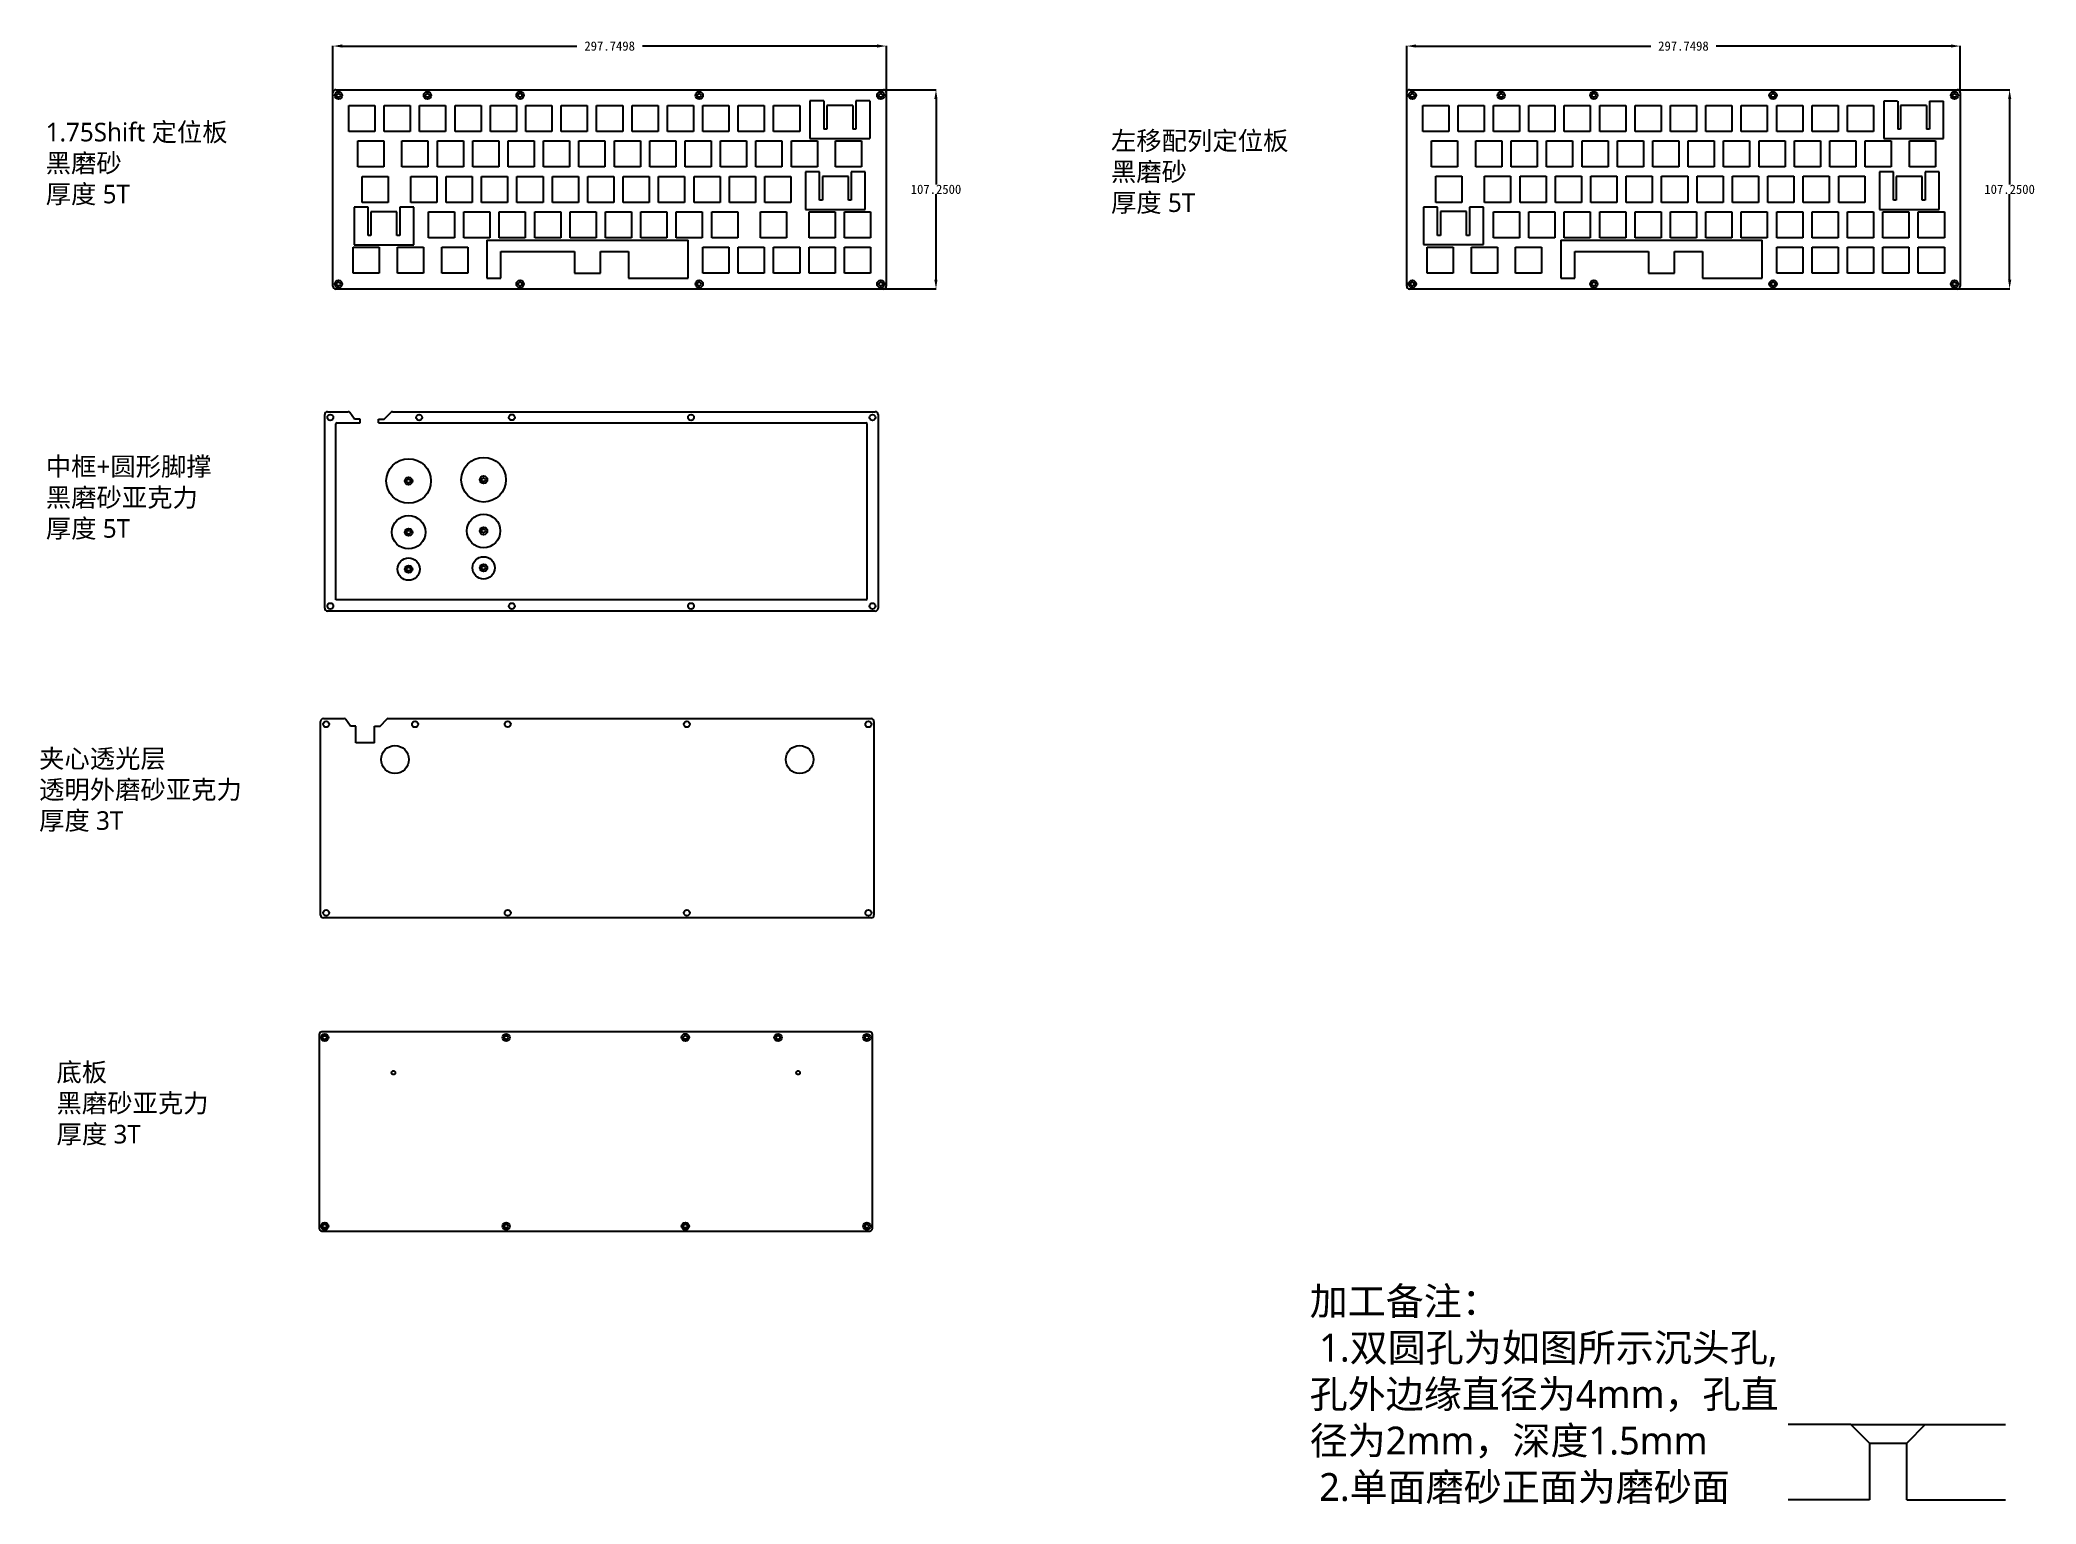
# Model space of a CAD drawing. Extents: x -161 to 913, y -654 to 134.
import ezdxf

# ---------------------------------------------------------------- set-up
doc = ezdxf.new("R2010")
doc.units = 0
doc.header["$MEASUREMENT"] = 0
doc.dimstyles.get("Standard").update_dxf_attribs({"dimtxt": 5, "dimasz": 5, "dimexe": 0.18, "dimexo": 0.0625, "dimgap": 0.09, "dimtad": 0, "dimtih": 1, "dimtoh": 1, "dimdec": 4, "dimzin": 0, "dimdsep": 46, "dimtxsty": 'Standard', "dimcen": 1, "dimadec": 0, "dimazin": 0, "dimtfac": 1, "dimtdec": 4, "dimtofl": 0, "dimtmove": 0, "dimatfit": 3, "dimfxl": 1, "dimtolj": 1, "dimtzin": 0, "dimarcsym": 0})

# ---------------------------------------------------------------- blocks, each defined once
blk = doc.blocks.new('*D5')
at = {"color": 0, "linetype": 'Continuous', "lineweight": -2}
for p, q in [((-3, 106), (-3, 131.1)), ((2, 130.9), (128.3, 130.9)), ((289.8, 130.9), (163.5, 130.9)), ((294.8, 106), (294.8, 131.1))]:
    blk.add_line(p, q, dxfattribs=at)
at = {"color": 0, "linetype": 'Continuous'}
for points in [[(2, 131.8), (2, 130.1), (-3, 130.9)], [(289.8, 131.8), (289.8, 130.1), (294.8, 130.9)]]:
    blk.add_solid(points, dxfattribs=at)
at = {"layer": 'Defpoints', "color": 0, "linetype": 'Continuous'}
for p in [(294.8, 130.9), (-3, 105.9), (294.8, 105.9)]:
    blk.add_point(p, dxfattribs=at)
at = {"color": 0, "linetype": 'Continuous', "insert": (145.9, 130.9), "char_height": 5, "attachment_point": 5}
blk.add_mtext('\\A1;297.7498', dxfattribs=at)
blk = doc.blocks.new('*D6')
at = {"color": 0, "linetype": 'Continuous', "lineweight": -2}
for p, q in [((293.3, 107.4), (321.6, 107.4)), ((321.5, 102.4), (321.5, 56.4)), ((321.5, 5.2), (321.5, 51.2)), ((293.3, 0.2), (321.6, 0.2))]:
    blk.add_line(p, q, dxfattribs=at)
at = {"color": 0, "linetype": 'Continuous'}
for points in [[(320.6, 102.4), (322.3, 102.4), (321.5, 107.4)], [(320.6, 5.2), (322.3, 5.2), (321.5, 0.2)]]:
    blk.add_solid(points, dxfattribs=at)
at = {"layer": 'Defpoints', "color": 0, "linetype": 'Continuous'}
for p in [(293.3, 107.4), (321.5, 107.4), (293.3, 0.2)]:
    blk.add_point(p, dxfattribs=at)
at = {"color": 0, "linetype": 'Continuous', "insert": (321.5, 53.8), "char_height": 5, "attachment_point": 5}
blk.add_mtext('\\A1;107.2500', dxfattribs=at)
blk = doc.blocks.new('*D7')
at = {"color": 0, "linetype": 'Continuous', "lineweight": -2}
for p, q in [((574.8, 106), (574.8, 131.1)), ((579.8, 130.9), (706.1, 130.9)), ((867.6, 130.9), (741.3, 130.9)), ((872.6, 106), (872.6, 131.1))]:
    blk.add_line(p, q, dxfattribs=at)
at = {"color": 0, "linetype": 'Continuous'}
for points in [[(579.8, 131.8), (579.8, 130.1), (574.8, 130.9)], [(867.6, 131.8), (867.6, 130.1), (872.6, 130.9)]]:
    blk.add_solid(points, dxfattribs=at)
at = {"layer": 'Defpoints', "color": 0, "linetype": 'Continuous'}
for p in [(872.6, 130.9), (574.8, 105.9), (872.6, 105.9)]:
    blk.add_point(p, dxfattribs=at)
at = {"color": 0, "linetype": 'Continuous', "insert": (723.7, 130.9), "char_height": 5, "attachment_point": 5}
blk.add_mtext('\\A1;297.7498', dxfattribs=at)
blk = doc.blocks.new('*D8')
at = {"color": 0, "linetype": 'Continuous', "lineweight": -2}
for p, q in [((871.1, 107.4), (899.4, 107.4)), ((899.2, 102.4), (899.2, 56.4)), ((899.2, 5.2), (899.2, 51.2)), ((871.1, 0.2), (899.4, 0.2))]:
    blk.add_line(p, q, dxfattribs=at)
at = {"color": 0, "linetype": 'Continuous'}
for points in [[(898.4, 102.4), (900.1, 102.4), (899.2, 107.4)], [(898.4, 5.2), (900.1, 5.2), (899.2, 0.2)]]:
    blk.add_solid(points, dxfattribs=at)
at = {"layer": 'Defpoints', "color": 0, "linetype": 'Continuous'}
for p in [(871.1, 107.4), (899.2, 107.4), (871.1, 0.2)]:
    blk.add_point(p, dxfattribs=at)
at = {"color": 0, "linetype": 'Continuous', "insert": (899.2, 53.8), "char_height": 5, "attachment_point": 5}
blk.add_mtext('\\A1;107.2500', dxfattribs=at)

msp = doc.modelspace()

# ---------------------------------------------------------------- linework, layer by layer
at = {"color": 132}
for p, q in [((-1.47694, 107.42376), (293.27287, 107.4223)), ((576.31802, 107.42376), (871.06784, 107.4223)), ((-2.97852, 1.67228), (-2.97695, 105.92378)), ((5.54752, 98.89753), (19.54707, 98.89753)), ((5.54752, 84.89823), (5.54752, 98.89753)), ((19.54707, 98.89753), (19.54707, 84.89823)), ((24.59757, 98.89753), (38.59687, 98.89753)), ((24.59757, 84.89823), (24.59757, 98.89753)), ((38.59687, 98.89753), (38.59687, 84.89823)), ((43.64757, 98.89753), (57.64687, 98.89753)), ((43.64757, 84.89823), (43.64757, 98.89753)), ((57.64687, 98.89753), (57.64687, 84.89823)), ((62.69757, 98.89753), (76.69687, 98.89753)), ((62.69757, 84.89823), (62.69757, 98.89753)), ((76.69687, 98.89753), (76.69687, 84.89823)), ((81.74757, 98.89753), (95.74687, 98.89753)), ((81.74757, 84.89823), (81.74757, 98.89753)), ((95.74687, 98.89753), (95.74687, 84.89823)), ((100.79617, 98.89753), (114.79687, 98.89753)), ((100.79617, 84.89823), (100.79617, 98.89753)), ((114.79687, 98.89753), (114.79687, 84.89823)), ((119.84587, 98.89753), (133.84687, 98.89753)), ((119.84587, 84.89823), (119.84587, 98.89753)), ((133.84687, 98.89753), (133.84687, 84.89823)), ((138.89787, 98.89753), (152.89687, 98.89753)), ((138.89787, 84.89823), (138.89787, 98.89753)), ((152.89687, 98.89753), (152.89687, 84.89823)), ((157.94787, 98.89753), (171.94687, 98.89753)), ((157.94787, 84.89823), (157.94787, 98.89753)), ((171.94687, 98.89753), (171.94687, 84.89823)), ((176.99787, 98.89753), (190.99687, 98.89753)), ((176.99787, 84.89823), (176.99787, 98.89753)), ((190.99687, 98.89753), (190.99687, 84.89823)), ((196.04787, 98.89753), (210.04687, 98.89753)), ((196.04787, 84.89823), (196.04787, 98.89753)), ((210.04687, 98.89753), (210.04687, 84.89823)), ((215.09787, 98.89753), (229.09687, 98.89753)), ((215.09787, 84.89823), (215.09787, 98.89753)), ((229.09687, 98.89753), (229.09687, 84.89823)), ((234.14787, 98.89753), (248.14687, 98.89753)), ((234.14787, 84.89823), (234.14787, 98.89753)), ((248.14687, 98.89753), (248.14687, 84.89823)), ((261.14787, 101.34933), (253.62187, 101.34933)), ((262.72287, 98.89753), (262.72187, 86.14723)), ((276.72187, 98.89753), (262.72287, 98.89753)), ((285.82287, 101.34933), (278.29687, 101.34933)), ((294.77287, 105.9223), (294.77287, 1.67226)), ((574.81644, 1.67228), (574.81801, 105.92378)), ((583.38449, 98.91278), (597.38404, 98.91278)), ((583.38449, 84.91348), (583.38449, 98.91278)), ((597.38404, 98.91278), (597.38404, 84.91348)), ((602.43454, 98.91278), (616.43384, 98.91278)), ((602.43454, 84.91348), (602.43454, 98.91278)), ((616.43384, 98.91278), (616.43384, 84.91348)), ((621.48454, 98.91278), (635.48384, 98.91278)), ((621.48454, 84.91348), (621.48454, 98.91278)), ((635.48384, 98.91278), (635.48384, 84.91348)), ((640.53454, 98.91278), (654.53384, 98.91278)), ((640.53454, 84.91348), (640.53454, 98.91278)), ((654.53384, 98.91278), (654.53384, 84.91348)), ((659.58454, 98.91278), (673.58384, 98.91278)), ((659.58454, 84.91348), (659.58454, 98.91278)), ((673.58384, 98.91278), (673.58384, 84.91348)), ((678.63314, 98.91278), (692.63384, 98.91278)), ((678.63314, 84.91348), (678.63314, 98.91278)), ((692.63384, 98.91278), (692.63384, 84.91348)), ((697.68284, 98.91278), (711.68384, 98.91278)), ((697.68284, 84.91348), (697.68284, 98.91278)), ((711.68384, 98.91278), (711.68384, 84.91348)), ((716.73484, 98.91278), (730.73384, 98.91278)), ((716.73484, 84.91348), (716.73484, 98.91278)), ((730.73384, 98.91278), (730.73384, 84.91348)), ((735.78484, 98.91278), (749.78384, 98.91278)), ((735.78484, 84.91348), (735.78484, 98.91278)), ((749.78384, 98.91278), (749.78384, 84.91348)), ((754.83484, 98.91278), (768.83384, 98.91278)), ((754.83484, 84.91348), (754.83484, 98.91278)), ((768.83384, 98.91278), (768.83384, 84.91348)), ((773.88484, 98.91278), (787.88384, 98.91278)), ((773.88484, 84.91348), (773.88484, 98.91278)), ((787.88384, 98.91278), (787.88384, 84.91348)), ((792.93484, 98.91278), (806.93384, 98.91278)), ((792.93484, 84.91348), (792.93484, 98.91278)), ((806.93384, 98.91278), (806.93384, 84.91348)), ((811.98484, 98.91278), (825.98384, 98.91278)), ((811.98484, 84.91348), (811.98484, 98.91278)), ((825.98384, 98.91278), (825.98384, 84.91348)), ((838.96441, 101.33463), (831.43941, 101.33463)), ((831.43941, 101.33463), (831.45421, 81.12728)), ((840.55521, 98.87758), (840.55421, 86.12728)), ((854.55421, 98.87758), (840.55521, 98.87758)), ((856.12921, 101.32798), (856.12921, 86.12728)), ((856.12921, 100.32938), (856.12921, 94.17718)), ((863.63841, 81.12728), (863.63841, 101.32798)), ((872.56783, 105.9223), (872.56783, 1.67226)), ((262.72187, 86.14723), (261.14687, 86.14723)), ((278.29687, 86.14723), (276.72187, 86.14723)), ((840.55421, 86.12728), (838.97921, 86.12728)), ((856.12921, 86.12728), (854.55421, 86.12728)), ((19.54707, 84.89823), (5.54752, 84.89823)), ((10.31003, 79.84753), (24.30957, 79.84753)), ((10.31003, 65.84823), (10.31003, 79.84753)), ((24.30957, 79.84753), (24.30957, 65.84823)), ((38.59687, 84.89823), (24.59757, 84.89823)), ((34.12257, 79.84753), (48.12187, 79.84753)), ((34.12257, 65.84823), (34.12257, 79.84753)), ((57.64687, 84.89823), (43.64757, 84.89823)), ((48.12187, 79.84753), (48.12187, 65.84823)), ((53.17257, 79.84753), (67.17187, 79.84753)), ((53.17257, 65.84823), (53.17257, 79.84753)), ((76.69687, 84.89823), (62.69757, 84.89823)), ((67.17187, 79.84753), (67.17187, 65.84823)), ((72.22257, 79.84753), (86.22187, 79.84753)), ((72.22257, 65.84823), (72.22257, 79.84753)), ((95.74687, 84.89823), (81.74757, 84.89823)), ((86.22187, 79.84753), (86.22187, 65.84823)), ((91.27257, 79.84753), (105.27187, 79.84753)), ((91.27257, 65.84823), (91.27257, 79.84753)), ((114.79687, 84.89823), (100.79617, 84.89823)), ((105.27187, 79.84753), (105.27187, 65.84823)), ((110.32287, 79.84753), (124.32187, 79.84753)), ((110.32287, 65.84823), (110.32287, 79.84753)), ((133.84687, 84.89823), (119.84587, 84.89823)), ((124.32187, 79.84753), (124.32187, 65.84823)), ((129.37287, 79.84753), (143.37187, 79.84753)), ((129.37287, 65.84823), (129.37287, 79.84753)), ((152.89687, 84.89823), (138.89787, 84.89823)), ((143.37187, 79.84753), (143.37187, 65.84823)), ((148.42287, 79.84753), (162.42187, 79.84753)), ((148.42287, 65.84823), (148.42287, 79.84753)), ((171.94687, 84.89823), (157.94787, 84.89823)), ((162.42187, 79.84753), (162.42187, 65.84823)), ((167.47287, 79.84753), (181.47187, 79.84753)), ((167.47287, 65.84823), (167.47287, 79.84753)), ((190.99687, 84.89823), (176.99787, 84.89823)), ((181.47187, 79.84753), (181.47187, 65.84823)), ((186.52287, 79.84753), (200.52187, 79.84753)), ((186.52287, 65.84823), (186.52287, 79.84753)), ((210.04687, 84.89823), (196.04787, 84.89823)), ((200.52187, 79.84753), (200.52187, 65.84823)), ((205.57287, 79.84753), (219.57187, 79.84753)), ((205.57287, 65.84823), (205.57287, 79.84753)), ((229.09687, 84.89823), (215.09787, 84.89823)), ((219.57187, 79.84753), (219.57187, 65.84823)), ((224.62287, 79.84753), (238.62187, 79.84753)), ((224.62287, 65.84823), (224.62287, 79.84753)), ((248.14687, 84.89823), (234.14787, 84.89823)), ((238.62187, 79.84753), (238.62187, 65.84823)), ((243.67287, 79.84753), (257.67187, 79.84753)), ((243.67287, 65.84823), (243.67287, 79.84753)), ((253.62187, 81.14723), (285.82287, 81.14723)), ((257.67187, 79.84753), (257.67187, 65.84823)), ((267.48487, 79.84753), (281.48487, 79.84753)), ((267.48487, 65.84823), (267.48487, 79.84753)), ((281.48487, 79.84753), (281.48487, 65.84823)), ((597.38404, 84.91348), (583.38449, 84.91348)), ((588.147, 79.86278), (602.14654, 79.86278)), ((588.147, 65.86348), (588.147, 79.86278)), ((602.14654, 79.86278), (602.14654, 65.86348)), ((616.43384, 84.91348), (602.43454, 84.91348)), ((611.95954, 79.86278), (625.95884, 79.86278)), ((611.95954, 65.86348), (611.95954, 79.86278)), ((635.48384, 84.91348), (621.48454, 84.91348)), ((625.95884, 79.86278), (625.95884, 65.86348)), ((631.00954, 79.86278), (645.00884, 79.86278)), ((631.00954, 65.86348), (631.00954, 79.86278)), ((654.53384, 84.91348), (640.53454, 84.91348)), ((645.00884, 79.86278), (645.00884, 65.86348)), ((650.05954, 79.86278), (664.05884, 79.86278)), ((650.05954, 65.86348), (650.05954, 79.86278)), ((673.58384, 84.91348), (659.58454, 84.91348)), ((664.05884, 79.86278), (664.05884, 65.86348)), ((669.10954, 79.86278), (683.10884, 79.86278)), ((669.10954, 65.86348), (669.10954, 79.86278)), ((692.63384, 84.91348), (678.63314, 84.91348)), ((683.10884, 79.86278), (683.10884, 65.86348)), ((688.15984, 79.86278), (702.15884, 79.86278)), ((688.15984, 65.86348), (688.15984, 79.86278)), ((711.68384, 84.91348), (697.68284, 84.91348)), ((702.15884, 79.86278), (702.15884, 65.86348)), ((707.20984, 79.86278), (721.20884, 79.86278)), ((707.20984, 65.86348), (707.20984, 79.86278)), ((730.73384, 84.91348), (716.73484, 84.91348)), ((721.20884, 79.86278), (721.20884, 65.86348)), ((726.25984, 79.86278), (740.25884, 79.86278)), ((726.25984, 65.86348), (726.25984, 79.86278)), ((749.78384, 84.91348), (735.78484, 84.91348)), ((740.25884, 79.86278), (740.25884, 65.86348)), ((745.30984, 79.86278), (759.30884, 79.86278)), ((745.30984, 65.86348), (745.30984, 79.86278)), ((768.83384, 84.91348), (754.83484, 84.91348)), ((759.30884, 79.86278), (759.30884, 65.86348)), ((764.35984, 79.86278), (778.35884, 79.86278)), ((764.35984, 65.86348), (764.35984, 79.86278)), ((787.88384, 84.91348), (773.88484, 84.91348)), ((778.35884, 79.86278), (778.35884, 65.86348)), ((783.40984, 79.86278), (797.40884, 79.86278)), ((783.40984, 65.86348), (783.40984, 79.86278)), ((806.93384, 84.91348), (792.93484, 84.91348)), ((797.40884, 79.86278), (797.40884, 65.86348)), ((802.45984, 79.86278), (816.45884, 79.86278)), ((802.45984, 65.86348), (802.45984, 79.86278)), ((825.98384, 84.91348), (811.98484, 84.91348)), ((816.45884, 79.86278), (816.45884, 65.86348)), ((821.50984, 79.86278), (835.50884, 79.86278)), ((821.50984, 65.86348), (821.50984, 79.86278)), ((831.45421, 81.12728), (863.65521, 81.12728)), ((835.50884, 79.86278), (835.50884, 65.86348)), ((845.32184, 79.86278), (859.32184, 79.86278)), ((845.32184, 65.86348), (845.32184, 79.86278)), ((859.32184, 79.86278), (859.32184, 65.86348)), ((24.30957, 65.84823), (10.31003, 65.84823)), ((48.12187, 65.84823), (34.12257, 65.84823)), ((67.17187, 65.84823), (53.17257, 65.84823)), ((86.22187, 65.84823), (72.22257, 65.84823)), ((105.27187, 65.84823), (91.27257, 65.84823)), ((124.32187, 65.84823), (110.32287, 65.84823)), ((143.37187, 65.84823), (129.37287, 65.84823)), ((162.42187, 65.84823), (148.42287, 65.84823)), ((181.47187, 65.84823), (167.47287, 65.84823)), ((200.52187, 65.84823), (186.52287, 65.84823)), ((219.57187, 65.84823), (205.57287, 65.84823)), ((238.62187, 65.84823), (224.62287, 65.84823)), ((257.67187, 65.84823), (243.67287, 65.84823)), ((281.48487, 65.84823), (267.48487, 65.84823)), ((602.14654, 65.86348), (588.147, 65.86348)), ((625.95884, 65.86348), (611.95954, 65.86348)), ((645.00884, 65.86348), (631.00954, 65.86348)), ((664.05884, 65.86348), (650.05954, 65.86348)), ((683.10884, 65.86348), (669.10954, 65.86348)), ((702.15884, 65.86348), (688.15984, 65.86348)), ((721.20884, 65.86348), (707.20984, 65.86348)), ((740.25884, 65.86348), (726.25984, 65.86348)), ((759.30884, 65.86348), (745.30984, 65.86348)), ((778.35884, 65.86348), (764.35984, 65.86348)), ((797.40884, 65.86348), (783.40984, 65.86348)), ((816.45884, 65.86348), (802.45984, 65.86348)), ((835.50884, 65.86348), (821.50984, 65.86348)), ((859.32184, 65.86348), (845.32184, 65.86348)), ((12.69128, 60.79753), (26.69077, 60.79753)), ((12.69128, 46.79823), (12.69128, 60.79753)), ((26.69077, 60.79753), (26.69077, 46.79823)), ((38.88507, 60.79753), (52.88437, 60.79753)), ((38.88507, 46.79823), (38.88507, 60.79753)), ((52.88437, 60.79753), (52.88437, 46.79823)), ((57.93507, 60.79753), (71.93437, 60.79753)), ((57.93507, 46.79823), (57.93507, 60.79753)), ((71.93437, 60.79753), (71.93437, 46.79823)), ((76.98507, 60.79753), (90.98437, 60.79753)), ((76.98507, 46.79823), (76.98507, 60.79753)), ((90.98437, 60.79753), (90.98437, 46.79823)), ((96.03507, 60.79753), (110.03487, 60.79753)), ((96.03507, 46.79823), (96.03507, 60.79753)), ((110.03487, 60.79753), (110.03487, 46.79823)), ((115.08487, 60.79753), (129.08487, 60.79753)), ((115.08487, 46.79823), (115.08487, 60.79753)), ((129.08487, 60.79753), (129.08487, 46.79823)), ((134.13487, 60.79753), (148.13487, 60.79753)), ((134.13487, 46.79823), (134.13487, 60.79753)), ((148.13487, 60.79753), (148.13487, 46.79823)), ((153.18487, 60.79753), (167.18487, 60.79753)), ((153.18487, 46.79823), (153.18487, 60.79753)), ((167.18487, 60.79753), (167.18487, 46.79823)), ((172.23487, 60.79753), (186.23487, 60.79753)), ((172.23487, 46.79823), (172.23487, 60.79753)), ((186.23487, 60.79753), (186.23487, 46.79823)), ((191.28487, 60.79753), (205.28487, 60.79753)), ((191.28487, 46.79823), (191.28487, 60.79753)), ((205.28487, 60.79753), (205.28487, 46.79823)), ((210.33487, 60.79753), (224.33487, 60.79753)), ((210.33487, 46.79823), (210.33487, 60.79753)), ((224.33487, 60.79753), (224.33487, 46.79823)), ((229.38487, 60.79753), (243.38487, 60.79753)), ((229.38487, 46.79823), (229.38487, 60.79753)), ((243.38487, 60.79753), (243.38487, 46.79823)), ((258.76587, 63.24793), (251.24087, 63.24793)), ((251.24087, 63.24793), (251.24087, 43.04723)), ((258.76587, 48.04723), (258.76587, 63.24793)), ((260.34087, 60.79753), (260.34087, 48.04723)), ((274.34087, 60.79753), (260.34087, 60.79753)), ((274.34087, 48.04723), (274.34087, 60.79753)), ((283.43987, 63.24793), (275.91587, 63.24793)), ((275.91587, 63.24793), (275.91587, 48.04723)), ((283.43987, 43.04723), (283.43987, 63.24793)), ((590.52825, 60.81278), (604.52774, 60.81278)), ((590.52825, 46.81348), (590.52825, 60.81278)), ((604.52774, 60.81278), (604.52774, 46.81348)), ((616.72204, 60.81278), (630.72134, 60.81278)), ((616.72204, 46.81348), (616.72204, 60.81278)), ((630.72134, 60.81278), (630.72134, 46.81348)), ((635.77204, 60.81278), (649.77134, 60.81278)), ((635.77204, 46.81348), (635.77204, 60.81278)), ((649.77134, 60.81278), (649.77134, 46.81348)), ((654.82204, 60.81278), (668.82134, 60.81278)), ((654.82204, 46.81348), (654.82204, 60.81278)), ((668.82134, 60.81278), (668.82134, 46.81348)), ((673.87204, 60.81278), (687.87184, 60.81278)), ((673.87204, 46.81348), (673.87204, 60.81278)), ((687.87184, 60.81278), (687.87184, 46.81348)), ((692.92184, 60.81278), (706.92184, 60.81278)), ((692.92184, 46.81348), (692.92184, 60.81278)), ((706.92184, 60.81278), (706.92184, 46.81348)), ((711.97184, 60.81278), (725.97184, 60.81278)), ((711.97184, 46.81348), (711.97184, 60.81278)), ((725.97184, 60.81278), (725.97184, 46.81348)), ((731.02184, 60.81278), (745.02184, 60.81278)), ((731.02184, 46.81348), (731.02184, 60.81278)), ((745.02184, 60.81278), (745.02184, 46.81348)), ((750.07184, 60.81278), (764.07184, 60.81278)), ((750.07184, 46.81348), (750.07184, 60.81278)), ((764.07184, 60.81278), (764.07184, 46.81348)), ((769.12184, 60.81278), (783.12184, 60.81278)), ((769.12184, 46.81348), (769.12184, 60.81278)), ((783.12184, 60.81278), (783.12184, 46.81348)), ((788.17184, 60.81278), (802.17184, 60.81278)), ((788.17184, 46.81348), (788.17184, 60.81278)), ((802.17184, 60.81278), (802.17184, 46.81348)), ((807.22184, 60.81278), (821.22184, 60.81278)), ((807.22184, 46.81348), (807.22184, 60.81278)), ((821.22184, 60.81278), (821.22184, 46.81348)), ((836.6402, 63.25489), (829.1152, 63.25489)), ((829.1152, 63.25489), (829.12015, 43.02099)), ((836.64515, 48.02099), (836.64515, 63.22169)), ((838.22015, 60.77129), (838.22015, 48.02099)), ((852.22015, 60.77129), (838.22015, 60.77129)), ((852.22015, 48.02099), (852.22015, 60.77129)), ((861.3142, 63.25489), (853.7902, 63.25489)), ((853.79515, 63.22169), (853.79515, 48.02099)), ((861.31915, 43.02099), (861.3142, 63.25489)), ((8.3532, 44.19923), (8.3532, 23.99723)), ((15.8782, 44.19793), (8.3532, 44.19793)), ((26.69077, 46.79823), (12.69128, 46.79823)), ((15.8782, 28.99723), (15.8782, 44.19793)), ((40.5522, 44.19793), (33.0282, 44.19793)), ((33.0282, 44.19793), (33.0282, 28.99723)), ((52.88437, 46.79823), (38.88507, 46.79823)), ((40.55377, 23.99723), (40.55377, 44.19923)), ((71.93437, 46.79823), (57.93507, 46.79823)), ((90.98437, 46.79823), (76.98507, 46.79823)), ((110.03487, 46.79823), (96.03507, 46.79823)), ((129.08487, 46.79823), (115.08487, 46.79823)), ((148.13487, 46.79823), (134.13487, 46.79823)), ((167.18487, 46.79823), (153.18487, 46.79823)), ((186.23487, 46.79823), (172.23487, 46.79823)), ((205.28487, 46.79823), (191.28487, 46.79823)), ((224.33487, 46.79823), (210.33487, 46.79823)), ((243.38487, 46.79823), (229.38487, 46.79823)), ((251.24087, 43.04723), (283.43987, 43.04723)), ((260.34087, 48.04723), (258.76587, 48.04723)), ((275.91587, 48.04723), (274.34087, 48.04723)), ((591.38123, 44.2364), (583.85576, 44.2364)), ((583.85576, 44.2364), (583.85576, 24.04411)), ((604.52774, 46.81348), (590.52825, 46.81348)), ((591.38077, 29.04412), (591.38077, 44.24482)), ((608.53077, 44.24482), (608.53077, 29.04412)), ((616.05633, 44.2364), (608.53093, 44.2364)), ((616.05633, 24.04411), (616.05633, 44.2364)), ((630.72134, 46.81348), (616.72204, 46.81348)), ((649.77134, 46.81348), (635.77204, 46.81348)), ((668.82134, 46.81348), (654.82204, 46.81348)), ((687.87184, 46.81348), (673.87204, 46.81348)), ((706.92184, 46.81348), (692.92184, 46.81348)), ((725.97184, 46.81348), (711.97184, 46.81348)), ((745.02184, 46.81348), (731.02184, 46.81348)), ((764.07184, 46.81348), (750.07184, 46.81348)), ((783.12184, 46.81348), (769.12184, 46.81348)), ((802.17184, 46.81348), (788.17184, 46.81348)), ((821.22184, 46.81348), (807.22184, 46.81348)), ((829.12015, 43.02099), (861.31915, 43.02099)), ((838.22015, 48.02099), (836.64515, 48.02099)), ((853.79515, 48.02099), (852.22015, 48.02099)), ((17.4532, 41.74753), (17.4532, 28.99723)), ((31.4532, 41.74753), (17.4532, 41.74753)), ((31.4532, 28.99723), (31.4532, 41.74753)), ((48.41007, 41.74753), (62.40937, 41.74753)), ((48.41007, 27.74823), (48.41007, 41.74753)), ((62.40937, 41.74753), (62.40937, 27.74823)), ((67.46007, 41.74753), (81.45937, 41.74753)), ((67.46007, 27.74823), (67.46007, 41.74753)), ((81.45937, 41.74753), (81.45937, 27.74823)), ((86.51007, 41.74753), (100.50937, 41.74753)), ((86.51007, 27.74823), (86.51007, 41.74753)), ((100.50937, 41.74753), (100.50937, 27.74823)), ((105.55987, 41.74753), (119.55987, 41.74753)), ((105.55987, 27.74823), (105.55987, 41.74753)), ((119.55987, 41.74753), (119.55987, 27.74823)), ((124.60987, 41.74753), (138.60987, 41.74753)), ((124.60987, 27.74823), (124.60987, 41.74753)), ((138.60987, 41.74753), (138.60987, 27.74823)), ((143.65987, 41.74753), (157.65987, 41.74753)), ((143.65987, 27.74823), (143.65987, 41.74753)), ((157.65987, 41.74753), (157.65987, 27.74823)), ((162.70987, 41.74753), (176.70987, 41.74753)), ((162.70987, 27.74823), (162.70987, 41.74753)), ((176.70987, 41.74753), (176.70987, 27.74823)), ((181.75987, 41.74753), (195.75987, 41.74753)), ((181.75987, 27.74823), (181.75987, 41.74753)), ((195.75987, 41.74753), (195.75987, 27.74823)), ((200.80987, 41.74753), (214.80987, 41.74753)), ((200.80987, 27.74823), (200.80987, 41.74753)), ((214.80987, 41.74753), (214.80987, 27.74823)), ((227.00387, 41.74753), (241.00287, 41.74753)), ((227.00387, 27.74823), (227.00387, 41.74753)), ((241.00287, 41.74753), (241.00287, 27.74823)), ((253.19787, 41.74753), (267.19687, 41.74753)), ((253.19787, 27.74823), (253.19787, 41.74753)), ((267.19687, 41.74753), (267.19687, 27.74823)), ((272.24787, 41.74753), (286.24687, 41.74753)), ((272.24787, 27.74823), (272.24787, 41.74753)), ((286.24687, 41.74753), (286.24687, 27.74823)), ((592.95577, 41.79442), (592.95577, 29.04412)), ((606.95577, 41.79442), (592.95577, 41.79442)), ((606.95577, 29.04412), (606.95577, 41.79442)), ((621.48454, 41.76278), (635.48384, 41.76278)), ((621.48454, 27.76348), (621.48454, 41.76278)), ((635.48384, 41.76278), (635.48384, 27.76348)), ((640.53454, 41.76278), (654.53384, 41.76278)), ((640.53454, 27.76348), (640.53454, 41.76278)), ((654.53384, 41.76278), (654.53384, 27.76348)), ((659.58454, 41.76278), (673.58384, 41.76278)), ((659.58454, 27.76348), (659.58454, 41.76278)), ((673.58384, 41.76278), (673.58384, 27.76348)), ((678.63314, 41.76278), (692.63384, 41.76278)), ((678.63314, 27.76348), (678.63314, 41.76278)), ((692.63384, 41.76278), (692.63384, 27.76348)), ((697.68284, 41.76278), (711.68384, 41.76278)), ((697.68284, 27.76348), (697.68284, 41.76278)), ((711.68384, 41.76278), (711.68384, 27.76348)), ((716.73484, 41.76278), (730.73384, 41.76278)), ((716.73484, 27.76348), (716.73484, 41.76278)), ((730.73384, 41.76278), (730.73384, 27.76348)), ((735.78484, 41.76278), (749.78384, 41.76278)), ((735.78484, 27.76348), (735.78484, 41.76278)), ((749.78384, 41.76278), (749.78384, 27.76348)), ((754.83484, 41.76278), (768.83384, 41.76278)), ((754.83484, 27.76348), (754.83484, 41.76278)), ((768.83384, 41.76278), (768.83384, 27.76348)), ((773.88484, 41.76278), (787.88384, 41.76278)), ((773.88484, 27.76348), (773.88484, 41.76278)), ((787.88384, 41.76278), (787.88384, 27.76348)), ((792.93484, 41.76278), (806.93384, 41.76278)), ((792.93484, 27.76348), (792.93484, 41.76278)), ((806.93384, 41.76278), (806.93384, 27.76348)), ((811.98484, 41.76278), (825.98384, 41.76278)), ((811.98484, 27.76348), (811.98484, 41.76278)), ((825.98384, 41.76278), (825.98384, 27.76348)), ((831.03484, 41.76278), (845.03384, 41.76278)), ((831.03484, 27.76348), (831.03484, 41.76278)), ((845.03384, 41.76278), (845.03384, 27.76348)), ((850.08484, 41.76278), (864.08384, 41.76278)), ((850.08484, 27.76348), (850.08484, 41.76278)), ((864.08384, 41.76278), (864.08384, 27.76348)), ((7.92878, 22.69773), (21.92827, 22.69773)), ((7.92878, 8.6982), (7.92878, 22.69773)), ((17.4532, 28.99723), (15.8782, 28.99723)), ((21.92827, 22.69773), (21.92827, 8.6982)), ((33.0282, 28.99723), (31.4532, 28.99723)), ((31.74127, 22.69773), (45.74067, 22.69773)), ((31.74127, 8.6982), (31.74127, 22.69773)), ((45.74067, 22.69773), (45.74067, 8.6982)), ((62.40937, 27.74823), (48.41007, 27.74823)), ((55.55387, 22.69773), (69.55317, 22.69773)), ((55.55387, 8.6982), (55.55387, 22.69773)), ((81.45937, 27.74823), (67.46007, 27.74823)), ((69.55317, 22.69773), (69.55317, 8.6982)), ((79.79077, 26.40085), (79.79077, 5.94717)), ((100.50937, 27.74823), (86.51007, 27.74823)), ((119.55987, 27.74823), (105.55987, 27.74823)), ((138.60987, 27.74823), (124.60987, 27.74823)), ((157.65987, 27.74823), (143.65987, 27.74823)), ((176.70987, 27.74823), (162.70987, 27.74823)), ((195.75987, 27.74823), (181.75987, 27.74823)), ((188.18987, 5.94717), (188.18987, 26.40085)), ((196.04787, 22.69773), (210.04687, 22.69773)), ((196.04787, 8.6982), (196.04787, 22.69773)), ((214.80987, 27.74823), (200.80987, 27.74823)), ((210.04687, 22.69773), (210.04687, 8.6982)), ((215.09787, 22.69773), (229.09687, 22.69773)), ((215.09787, 8.6982), (215.09787, 22.69773)), ((241.00287, 27.74823), (227.00387, 27.74823)), ((229.09687, 22.69773), (229.09687, 8.6982)), ((234.14787, 22.69773), (248.14687, 22.69773)), ((234.14787, 8.6982), (234.14787, 22.69773)), ((248.14687, 22.69773), (248.14687, 8.6982)), ((267.19687, 27.74823), (253.19787, 27.74823)), ((253.19787, 22.69773), (267.19687, 22.69773)), ((253.19787, 8.6982), (253.19787, 22.69773)), ((267.19687, 22.69773), (267.19687, 8.6982)), ((286.24687, 27.74823), (272.24787, 27.74823)), ((272.24787, 22.69773), (286.24687, 22.69773)), ((272.24787, 8.6982), (272.24787, 22.69773)), ((286.24687, 22.69773), (286.24687, 8.6982)), ((585.76575, 22.71298), (599.76524, 22.71298)), ((585.76575, 8.71345), (585.76575, 22.71298)), ((592.95577, 29.04412), (591.38077, 29.04412)), ((599.76524, 22.71298), (599.76524, 8.71345)), ((608.53077, 29.04412), (606.95577, 29.04412)), ((609.57824, 22.71298), (623.57764, 22.71298)), ((609.57824, 8.71345), (609.57824, 22.71298)), ((635.48384, 27.76348), (621.48454, 27.76348)), ((623.57764, 22.71298), (623.57764, 8.71345)), ((633.39084, 22.71298), (647.39014, 22.71298)), ((633.39084, 8.71345), (633.39084, 22.71298)), ((654.53384, 27.76348), (640.53454, 27.76348)), ((647.39014, 22.71298), (647.39014, 8.71345)), ((657.68751, 26.43218), (657.68751, 5.9785)), ((673.58384, 27.76348), (659.58454, 27.76348)), ((692.63384, 27.76348), (678.63314, 27.76348)), ((711.68384, 27.76348), (697.68284, 27.76348)), ((730.73384, 27.76348), (716.73484, 27.76348)), ((749.78384, 27.76348), (735.78484, 27.76348)), ((768.83384, 27.76348), (754.83484, 27.76348)), ((766.08661, 5.9785), (766.08661, 26.43218)), ((787.88384, 27.76348), (773.88484, 27.76348)), ((773.88484, 22.71298), (787.88384, 22.71298)), ((773.88484, 8.71345), (773.88484, 22.71298)), ((787.88384, 22.71298), (787.88384, 8.71345)), ((806.93384, 27.76348), (792.93484, 27.76348)), ((792.93484, 22.71298), (806.93384, 22.71298)), ((792.93484, 8.71345), (792.93484, 22.71298)), ((806.93384, 22.71298), (806.93384, 8.71345)), ((825.98384, 27.76348), (811.98484, 27.76348)), ((811.98484, 22.71298), (825.98384, 22.71298)), ((811.98484, 8.71345), (811.98484, 22.71298)), ((825.98384, 22.71298), (825.98384, 8.71345)), ((845.03384, 27.76348), (831.03484, 27.76348)), ((831.03484, 22.71298), (845.03384, 22.71298)), ((831.03484, 8.71345), (831.03484, 22.71298)), ((845.03384, 22.71298), (845.03384, 8.71345)), ((864.08384, 27.76348), (850.08484, 27.76348)), ((850.08484, 22.71298), (864.08384, 22.71298)), ((850.08484, 8.71345), (850.08484, 22.71298)), ((864.08384, 22.71298), (864.08384, 8.71345)), ((87.31617, 5.94717), (87.31617, 20.39869)), ((87.31617, 20.39869), (126.98987, 20.39869)), ((126.98987, 20.39869), (126.98987, 8.6982)), ((140.99087, 8.6982), (140.99087, 20.39869)), ((665.21291, 5.9785), (665.21291, 20.43002)), ((293.27287, 0.17226), (-1.47852, 0.17226)), ((21.92827, 8.6982), (7.92878, 8.6982)), ((45.74067, 8.6982), (31.74127, 8.6982)), ((69.55317, 8.6982), (55.55387, 8.6982)), ((79.79077, 5.94717), (87.31617, 5.94717)), ((126.98987, 8.6982), (140.99087, 8.6982)), ((210.04687, 8.6982), (196.04787, 8.6982)), ((229.09687, 8.6982), (215.09787, 8.6982)), ((248.14687, 8.6982), (234.14787, 8.6982)), ((267.19687, 8.6982), (253.19787, 8.6982)), ((286.24687, 8.6982), (272.24787, 8.6982)), ((871.06783, 0.17226), (576.31644, 0.17226)), ((599.76524, 8.71345), (585.76575, 8.71345)), ((623.57764, 8.71345), (609.57824, 8.71345)), ((647.39014, 8.71345), (633.39084, 8.71345)), ((704.88661, 8.72953), (718.88761, 8.72953)), ((787.88384, 8.71345), (773.88484, 8.71345)), ((806.93384, 8.71345), (792.93484, 8.71345)), ((825.98384, 8.71345), (811.98484, 8.71345)), ((845.03384, 8.71345), (831.03484, 8.71345)), ((864.08384, 8.71345), (850.08484, 8.71345)), ((-7.41211, -171.64096), (-7.41054, -67.38946)), ((-1.41204, -167.14098), (-1.41052, -72.38955)), ((21.58949, -71.88955), (283.83928, -71.89092)), ((29.00378, -65.88949), (288.83929, -65.89095)), ((284.33928, -72.39092), (284.33928, -166.64098)), ((290.33928, -67.39095), (290.33928, -171.64098)), ((283.83928, -167.14098), (-1.41204, -167.14098)), ((288.83928, -173.14098), (-5.91211, -173.14098)), ((-9.63603, -336.77041), (-9.63446, -232.5189)), ((26.77987, -231.01892), (286.61537, -231.02039)), ((288.11536, -232.52039), (288.11536, -336.77043)), ((286.61536, -338.27043), (-8.13603, -338.27043)), ((-10.44449, -401.0967), (-10.44449, -505.34674)), ((285.80532, -399.59523), (-8.9445, -399.5967)), ((287.3069, -505.34671), (287.30533, -401.09521)), ((-8.94449, -506.84674), (285.8069, -506.84674))]:
    msp.add_line(p, q, dxfattribs=at)
at = {"color": 132, "linetype": 'Continuous'}
for p, q in [((253.62187, 101.34933), (253.62187, 81.14723)), ((261.14787, 101.34933), (261.14687, 86.14723)), ((276.72187, 98.89753), (276.72187, 86.14723)), ((278.29687, 101.34933), (278.29687, 86.14723)), ((285.82287, 101.34933), (285.82287, 81.14723)), ((838.98021, 101.32938), (838.97921, 86.12728)), ((854.55421, 98.87758), (854.55421, 86.12728)), ((856.12921, 101.32798), (863.63841, 101.32798)), ((8.3532, 23.99723), (40.55377, 23.99723)), ((79.79077, 26.40085), (188.18987, 26.40085)), ((583.85577, 24.04411), (616.05634, 24.04411)), ((657.68751, 26.43218), (766.08661, 26.43218)), ((140.99087, 20.39869), (155.99087, 20.39869)), ((155.99087, 20.39869), (155.99087, 5.94717)), ((665.21291, 20.43002), (704.88661, 20.43002)), ((704.88661, 20.43002), (704.88661, 8.72953)), ((718.88761, 20.43002), (733.88761, 20.43002)), ((718.88761, 8.72953), (718.88761, 20.43002)), ((733.88761, 20.43002), (733.88761, 5.9785)), ((155.99087, 5.94717), (188.18987, 5.94717)), ((657.68751, 5.9785), (665.21291, 5.9785)), ((733.88761, 5.9785), (766.08661, 5.9785)), ((-5.91054, -65.88948), (5.26803, -65.88948)), ((-0.91052, -71.88956), (11.58949, -71.88956)), ((8.58949, -69.88956), (6.08719, -66.3159)), ((11.58949, -69.88956), (8.58949, -69.88956)), ((11.58949, -71.88956), (11.58949, -69.88956)), ((21.58949, -71.88956), (21.58949, -69.88956)), ((21.58949, -69.88956), (24.58949, -69.88956)), ((24.58949, -69.88956), (28.29666, -66.18238)), ((-8.13446, -231.01893), (3.04411, -231.01893)), ((6.36557, -235.019), (3.86327, -231.44535)), ((9.36557, -235.019), (6.36557, -235.019)), ((9.36557, -244.019), (9.36557, -235.019)), ((19.36557, -244.019), (19.36557, -235.019)), ((19.36557, -235.019), (22.36557, -235.019)), ((22.36557, -235.019), (26.07276, -231.31181)), ((19.36557, -244.019), (9.36557, -244.019))]:
    msp.add_line(p, q, dxfattribs=at)
at = {"color": 251, "linetype": 'Continuous'}
for p, q in [((813.83474, -610.95602), (779.96174, -610.95602)), ((853.83474, -610.95602), (896.93855, -610.95602)), ((823.83474, -651.51978), (779.96174, -651.51978)), ((843.83474, -651.51978), (896.93855, -651.51978))]:
    msp.add_line(p, q, dxfattribs=at)
at = {"color": 7, "linetype": 'Continuous', "lineweight": -3}
for p, q in [((813.83474, -610.95602), (853.83474, -610.95602)), ((813.83474, -610.95602), (823.83474, -620.95602)), ((853.83474, -610.95602), (843.83474, -620.95602)), ((823.83474, -620.95602), (843.83474, -620.95602)), ((823.83474, -620.95602), (823.83474, -651.51978)), ((843.83474, -651.51978), (843.83474, -620.95602))]:
    msp.add_line(p, q, dxfattribs=at)
at = {"color": 132, "linetype": 'Continuous'}
for centre, radius in [((0.02304, 104.35754), 2), ((0.02304, 104.35754), 1), ((47.82304, 104.35754), 2), ((47.82304, 104.35754), 1), ((97.69374, 104.42004), 2), ((97.69374, 104.42004), 1), ((194.10217, 104.3561), 2), ((194.10217, 104.3561), 1), ((291.77287, 104.3561), 2), ((291.77287, 104.3561), 1), ((577.81801, 104.35754), 2), ((577.81801, 104.35754), 1), ((625.61801, 104.35754), 2), ((625.61801, 104.35754), 1), ((675.48871, 104.42004), 2), ((675.48871, 104.42004), 1), ((771.89713, 104.3561), 2), ((771.89713, 104.3561), 1), ((869.56783, 104.3561), 2), ((869.56783, 104.3561), 1), ((0.02151, 2.85971), 2), ((0.02151, 2.85971), 1), ((97.69374, 2.85971), 2), ((97.69374, 2.85971), 1), ((194.10217, 2.85971), 2), ((194.10217, 2.85971), 1), ((291.77287, 2.85971), 2), ((291.77287, 2.85971), 1), ((577.81648, 2.85971), 2), ((577.81648, 2.85971), 1), ((675.48871, 2.85971), 2), ((675.48871, 2.85971), 1), ((771.89713, 2.85971), 2), ((771.89713, 2.85971), 1), ((869.56783, 2.85971), 2), ((869.56783, 2.85971), 1), ((-4.41054, -68.9557), 1.6), ((43.38946, -68.9557), 1.6), ((93.26016, -68.8932), 1.6), ((189.66858, -68.95715), 1.6), ((287.33928, -68.95715), 1.6), ((37.72045, -103.15028), 12), ((78.06808, -102.46445), 12), ((37.72045, -103.15028), 2), ((37.72045, -103.15028), 1), ((78.06808, -102.46445), 2), ((78.06808, -102.46445), 1), ((37.72045, -130.72496), 9), ((37.72045, -130.72496), 2), ((78.06808, -130.03914), 9), ((78.06808, -130.03914), 2), ((37.72045, -130.72496), 1), ((78.06808, -130.03914), 1), ((37.72045, -150.58599), 6), ((37.72045, -150.58599), 2), ((37.72045, -150.58599), 1), ((78.06808, -149.90017), 6), ((78.06808, -149.90017), 2), ((78.06808, -149.90017), 1), ((-4.41207, -170.45353), 1.6), ((93.26016, -170.45353), 1.6), ((189.66858, -170.45353), 1.6), ((287.33928, -170.45353), 1.6), ((-6.63446, -234.08515), 1.6), ((41.16554, -234.08515), 1.6), ((91.03624, -234.02265), 1.6), ((187.44466, -234.08659), 1.6), ((285.11536, -234.08659), 1.6), ((30.38428, -253.04234), 7.5), ((248.1344, -253.04108), 7.5), ((-6.63599, -335.58298), 1.6), ((91.03624, -335.58298), 1.6), ((187.44466, -335.58298), 1.6), ((285.11536, -335.58298), 1.6), ((-7.44449, -402.6629), 2), ((-7.44449, -402.6629), 1), ((90.22621, -402.6629), 2), ((90.22621, -402.6629), 1), ((186.63464, -402.59895), 2), ((186.63464, -402.59895), 1), ((236.50534, -402.66145), 2), ((236.50534, -402.66145), 1), ((284.30534, -402.66145), 2), ((284.30534, -402.66145), 1), ((29.55551, -421.59658), 1), ((247.30564, -421.59532), 1), ((-7.44449, -504.15929), 2), ((-7.44449, -504.15929), 1), ((90.22621, -504.15929), 2), ((90.22621, -504.15929), 1), ((186.63464, -504.15929), 2), ((186.63464, -504.15929), 1), ((284.30687, -504.15929), 2), ((284.30687, -504.15929), 1)]:
    msp.add_circle(centre, radius, dxfattribs=at)
at = {"color": 132}
for centre, radius, start, end in [((-1.47695, 105.92376), 1.5, 89.9997153, 179.99913477), ((293.27287, 105.9223), 1.5, 0, 89.9997153), ((576.31801, 105.92376), 1.5, 89.9997153, 179.99913477), ((871.06783, 105.9223), 1.5, 0, 89.9997153), ((-1.47852, 1.67226), 1.5, 179.99913477, 270), ((293.27287, 1.67226), 1.5, 270, 0), ((576.31644, 1.67226), 1.5, 179.99913477, 270), ((871.06783, 1.67226), 1.5, 270, 0), ((283.83928, -72.39092), 0.5, 0, 89.9997153), ((288.83928, -67.39095), 1.5, 0, 89.9997153), ((-5.91211, -171.64098), 1.5, 179.99913477, 270), ((283.83928, -166.64098), 0.5, 270, 0), ((288.83928, -171.64098), 1.5, 270, 0), ((286.61536, -232.52039), 1.5, 0, 89.9997153), ((-8.13603, -336.77043), 1.5, 179.99913477, 270), ((286.61536, -336.77043), 1.5, 270, 0), ((-8.94449, -401.0967), 1.5, 90.0002847, 180), ((285.80533, -401.09523), 1.5, 0.00086523, 90.0002847), ((-8.94449, -505.34674), 1.5, 180, 270), ((285.8069, -505.34674), 1.5, 270, 0.00086523)]:
    msp.add_arc(centre, radius, start, end, dxfattribs=at)
at = {"color": 132, "linetype": 'Continuous'}
for centre, radius, start, end in [((-5.91054, -67.38948), 1.5, 90, 179.99913477), ((-0.91052, -72.38956), 0.5, 90, 179.99908026), ((5.26803, -66.88948), 1, 35, 90), ((29.00377, -66.88949), 1, 89.99967886, 135), ((-8.13446, -232.51893), 1.5, 90, 179.99913477), ((3.04411, -232.01893), 1, 35, 90), ((26.77987, -232.01892), 1, 89.99967506, 135)]:
    msp.add_arc(centre, radius, start, end, dxfattribs=at)

# ---------------------------------------------------------------- texts
at = {"linetype": 'Continuous', "char_height": 10, "attachment_point": 1}
for s, insert, width in [('{\\fMicrosoft YaHei|b0|i0|c134|p34;1.75Shift 定位板\\P黑磨砂\\P厚度 5T}', (-157.58301, 89.61457), 127.3740515), ('{\\fMicrosoft YaHei|b0|i0|c134|p34;左移配列定位板\\P黑磨砂\\P厚度 5T}', (415.6306, 84.96833), 127.3740515), ('{\\fMicrosoft YaHei|b0|i0|c134|p34;中框+圆形脚撑\\P黑磨砂亚克力\\P厚度 5T}', (-157.52116, -90.34292), 102.2217133), ('{\\fMicrosoft YaHei|b0|i0|c134|p34;夹心透光层\\P透明外磨砂亚克力\\P厚度 3T}', (-161.14025, -247.54621), 118.1114095), ('{\\fMicrosoft YaHei|b0|i0|c134|p34;底板\\P黑磨砂亚克力\\P厚度 3T}', (-151.77287, -416.31199), 118.1114095)]:
    msp.add_mtext(s, dxfattribs=dict(at, insert=insert, width=width))
at = {"color": 1, "linetype": 'Continuous', "insert": (522.57611, -537.03135), "char_height": 15, "width": 255.4991809, "attachment_point": 1}
msp.add_mtext('{\\fMicrosoft YaHei|b0|i0|c134|p34;加工备注：\\P 1.双圆孔为如图所示沉头孔,孔外边缘直径为4mm，孔直径为2mm，深度1.5mm\\P 2.单面磨砂正面为磨砂面}', dxfattribs=at)

# ---------------------------------------------------------------- dimensions: what is measured, and where the dimension line sits
at = {"linetype": 'Continuous'}
for base, p1, p2, picture, middle in [((294.77287, 130.94096), (-2.97695, 105.92378), (294.77287, 105.9223), '*D5', (145.89796, 130.94096)), ((872.56783, 130.94096), (574.81801, 105.92378), (872.56783, 105.9223), '*D7', (723.69292, 130.94096))]:
    dim = msp.add_linear_dim(base=base, p1=p1, p2=p2, dimstyle='Standard', dxfattribs=at)
    dim.commit()
    dim.dimension.update_dxf_attribs({"geometry": picture, "text_midpoint": middle})
for base, p1, p2, picture, middle in [((321.45226, 107.4223), (293.27287, 0.17226), (293.27287, 107.4223), '*D6', (321.45226, 53.79728)), ((899.24722, 107.4223), (871.06783, 0.17226), (871.06784, 107.4223), '*D8', (899.24722, 53.79728))]:
    dim = msp.add_linear_dim(base=base, p1=p1, p2=p2, angle=90, dimstyle='Standard', dxfattribs=at)
    dim.commit()
    dim.dimension.update_dxf_attribs({"geometry": picture, "text_midpoint": middle})

doc.saveas('drawing.dxf')
